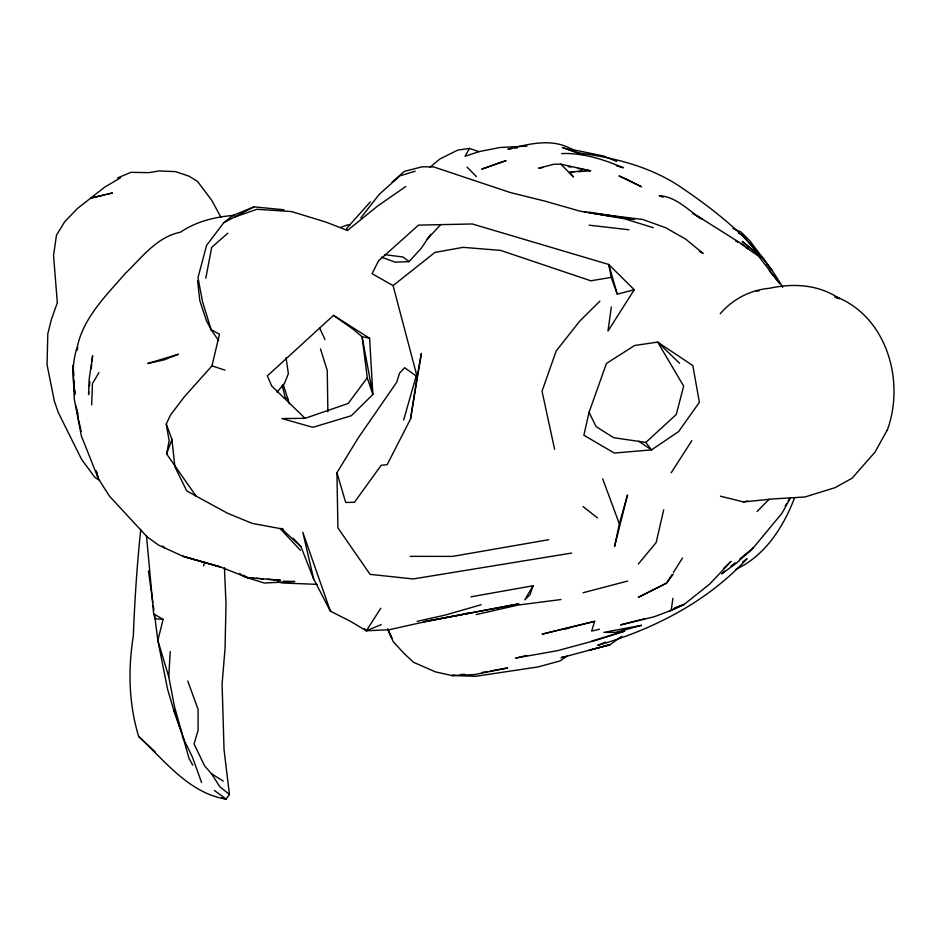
<?xml version="1.0" encoding="UTF-8"?>
<svg xmlns="http://www.w3.org/2000/svg" width="941" height="941" viewBox="0 0 941 941"><rect width="100%" height="100%" fill="white"/><g stroke="black" fill="none" stroke-linecap="round" stroke-linejoin="round"><path stroke-width="1.41" d="M74.833 394.714L73.857 380.576M91.677 404.901L92.453 383.587L98.993 372.554M192.764 765.162L188.953 758.293L174.403 706.279L168.757 676.732L170.239 651.478M140.774 529.395C137.021 564.871 134.692 600.476 133.304 636.128C127.929 669.274 128.764 704.303 138.715 736.532C164.452 760.446 189.423 793.534 226.146 799.074L229.439 794.486L224.04 749.636L222.088 684.142L225.052 648.243L226.016 604.028L224.429 567.67M88.854 391.738L88.56 394.62L89.113 379.588L92.606 355.745L92.006 361.497M89.454 385.986L89.901 381.658M91.253 368.707L91.7 364.379M611.332 306.942L607.968 331.103L634.234 289.757L608.756 264.468L472.3 223.97L418.522 225.122L378.494 260.928L372.071 273.678L393.079 285.617L417.122 376.682L410.511 419.086L387.139 464.713L381.187 465.277L354.428 502.294L345.676 502.47L336.937 472.676L358.533 437.447L396.784 382.14L399.525 373.154L404.665 367.708L417.122 376.682L421.392 353.345L410.511 419.086M644.679 618.766L620.66 624.895L654.136 616.79L671.215 610.38L672.921 598.3M77.233 350.134L77.727 347.358M283.323 529.171L252.117 523.361L227.628 513.292L196.069 496.083L166.616 453.927L169.121 440.694L166.263 424.038L170.556 414.946L184.448 396.679L211.996 365.861L219.465 334.114L211.231 329.926L206.479 320.752L199.821 300.72L197.575 280.665M205.797 278.218L211.713 247.342L227.816 233.192M619.366 523.89L614.544 546.603L627.518 494.931L619.366 523.89L602.675 478.851M589.042 412.381L583.867 435.248L614.32 453.044L651.525 449.88L678.602 431.601L699.375 402.301L692.823 365.59L657.677 342.101L634.693 345.476L606.439 363.426L589.042 412.381L596.147 426.661L613.673 437.694L645.844 442.423L651.525 449.88L638.704 441.188M663.711 509.775L656.136 542.569L638.351 564M720.441 496.178L743.449 501.918L773.243 498.93L804.955 496.977L835.149 487.638L852.17 478.157L875.001 452.103L887.281 429.955M146.49 535.641L153.642 613.897L163.146 619.331L157.829 640.409L167.557 689.165L174.356 712.278M203.609 565.976L204.667 561.848M887.14 430.531C905.054 382.469 887.681 318.117 837.372 297.321L834.773 297.18M403.654 420.039L416.263 375.777M594.641 621.354L542.287 634.116L594.641 621.354L591.666 631.093L599.511 629.223M533.006 585.773L530.054 594.63L524.831 599.829L533.006 585.773L470.959 596.817M166.616 453.927L171.944 439.471L166.263 424.038M794.58 497.813C783.441 526.913 765.139 555.86 735.921 569.27M790.569 497.718L782.077 513.104L753.141 548.015L745.084 555.39M478.993 151.642L469.453 148.431L465.066 156.277L478.993 151.642L500.094 147.478L526.948 146.137M785.206 505.999L786.664 503.506M788.123 501.024L789.593 498.53M671.886 574.775L666.569 583.114L638.421 597.264L666.569 583.114L673.321 574.069M673.403 572.387L682.507 558.084M293.227 538.276L300.908 546.568L313.671 579.021L330.409 611.203L349.758 620.931L366.39 630.776L380.764 608.251M671.204 472.77L691.858 440.635M430.672 234.344L421.015 248.542L409.076 261.622L395.102 262.127L381.376 257.152M333.526 315.364L353.263 329.338L362.073 336.69L367.284 377.788L348.123 403.513L305.096 418.31L281.912 418.569L312.894 427.308L351.299 415.734L372.848 394.514L369.613 338.266L333.526 315.364L267.35 375.906L271.761 386.069L305.096 418.31M284.029 209.772L254.011 206.855L232.968 215.442L223.782 222.688L206.62 245.307L197.986 277.654L202.586 301.849L211.231 329.926L218.665 340.595M360.803 217.912L379.129 194.469L399.831 175.885L415.157 171.203M277.007 392.091L284.453 383.505L288.369 373.683L286.04 357.756M370.366 201.868L346.629 228.404L347.452 230.474L377.541 206.103L405.783 186.494M426.908 239.496L440.811 224.487M757.105 511.528L769.138 499.224M599.899 301.132L579.797 321.046L556.213 350.911L542.028 391.197L554.614 449.327M723.617 568.388L731.086 561.377L709.69 584.09L684.142 604.404L671.215 610.38M645.844 442.423L676.273 414.463L683.66 386.104L657.677 342.101L679.555 363.238M392.056 182.331L404.183 171.438L422.215 166.78L433.53 166.875L510.469 192.587L544.827 201.103L580.162 211.196L624.142 218.688L653.289 227.698M720.218 313.753C732.921 299.015 750.2 290.028 769.573 288.275C793.557 282.97 818.682 284.558 839.49 298.65L836.714 298.238M430.155 167.18L439.859 158.982L457.761 150.101L469.453 148.431M725.052 571.093L721.676 573.857L736.38 563.247L753.141 548.015L739.661 559.095M730.663 566.47L735.156 562.777M393.079 285.617L434.918 252.411L463.078 247.342L500.577 250.388L590.854 280.806L611.227 277.372L617.261 294.168L634.234 289.757M742.484 562.153L747.048 558.648C707.185 601.828 653.572 629.27 597.664 645.397L605.581 642.056M621.825 636.245L609.968 644.703L561.071 657.724L563.565 656.571M567.799 655.63L559.871 660.982L538.134 666.922L475.64 676.297L451.809 675.52L435.577 671.933L413.558 662.299L404.289 653.724L393.115 641.527L387.892 629.588M120.624 177.731L104.78 187.094L77.703 208.279L64.776 221.617L56.472 235.179L53.543 255.47L57.319 302.72L51.437 319.328L47.803 333.773L47.05 364.685L54.366 401.184L58.236 412.417L81.526 459.279L94.806 477.334L99.675 480.369M223.782 222.688L254.011 206.855M668.757 611.379L684.142 604.404L674.615 607.874M117.601 177.931L130.975 172.309L148.913 172.65L158.947 170.956L175.591 171.627L189.023 176.19L197.492 181.366L211.76 200.362L220.853 217.077M364.461 628.717L366.39 630.776L381.187 624.636M340.677 227.357L347.382 224.958L350.228 224.84M234.086 217.289L256.928 209.278L291.581 211.572L325.727 222.017L347.452 230.474M591.818 641.068L624.824 631.082L596.523 640.151L557.472 650.666L515.668 658.088L526.901 655.418M481.169 604.722L445.399 615.014L417.181 621.319M583.079 592.748L627.753 581.044M104.263 194.916L90.665 198.163L112.426 192.964L106.98 194.258M476.24 614.579L517.938 605.087L560.954 599.546M565.435 628.964L569.223 628.106M743.449 501.918L747.754 501.059M470.488 612.873L423.426 621.813L518.832 603.84L426.002 621.53L389.103 629.752L366.39 630.776M481.792 672.497L487.532 671.498M490.402 670.992L507.611 667.981L474.77 674.544L451.809 675.52L454.668 675.238M548.709 539.699L452.562 556.402L410.182 556.354M571.658 553.061L413.111 578.962L370.072 574.351L337.913 527.901L336.937 472.676M542.91 167.533L538.687 168.168L554.026 164.216L560.883 164.169L590.572 170.803L578.068 171.709M512.022 148.572L507.928 149.16C531.124 143.397 556.284 136.786 577.151 152.818L562.318 147.49L585.09 155.112L578.468 153.207M514.751 148.172L517.491 147.784M560.883 164.169L573.481 177.002L569.717 172.309L582.009 170.815M460.372 674.662L464.666 674.227M569.717 172.309L573.892 172.015M234.532 215.336C215.771 216.712 196.034 221.406 180.472 232.204C156.688 236.956 141.656 257.763 125.165 273.596C106.298 295.345 83.478 317.599 77.362 346.664C72.198 361.72 72.386 377.635 74.809 393.197M464.525 613.591L467.43 613.414M331.338 611.168L330.409 611.203L302.814 532.3L313.671 579.021M283.406 581.197L294.827 581.491L264.315 583.032L244.178 576.751L239.649 573.504M561.589 153.583C583.067 152.642 603.816 159.617 623.401 167.757L616.379 165.757M317.176 584.361L283.076 583.008L277.336 581.961M163.146 619.331L155.136 618.778L153.642 613.897M756.058 290.804L758.94 291.028M253.164 578.045L247.389 577.574L220.617 567.047L182.954 556.284L158.594 545.121L147.125 536.876L109.485 496.178L98.44 478.816L81.373 435.942L74.245 398.843L73.08 365.19L73.821 375.435M256.046 578.292L263.268 578.88M267.597 579.244L280.583 580.315L247.389 577.574L243.801 575.292M589.125 225.181L628.929 229.769M589.113 212.842L592.007 213.195M594.912 213.548L642.679 219.465L665.51 227.651L685.695 239.143L703.15 253.482L699.339 251.282M384.763 254.67L402.96 256.975L409.076 261.622M578.55 153.018C614.297 157.547 650.702 166.722 680.872 187.177C720.359 213.983 759.046 244.954 782.618 287.334M594.783 213.666L597.617 214.089M600.452 214.501L603.275 214.924M606.11 215.336L634.446 219.512L588.784 212.054M584.149 211.772L586.984 212.243M589.831 212.713L592.665 213.184M595.512 213.654L598.347 214.125M601.181 214.595L604.028 215.066M606.863 215.536L609.709 216.007M569.058 148.854L603.91 156.1L616.755 161.499M568.199 166.604L570.987 167.122M577.986 168.439L590.572 170.803M369.613 338.266L362.073 336.69L372.848 394.514L367.284 377.788M221.829 798.015L226.146 799.074L214.348 790.475M578.562 153.171L581.397 153.865M211.996 365.861L225.005 370.166M287.864 398.902L285.37 397.914L282.135 385.34M663.076 197.245L659.218 195.693C676.45 196.645 688.436 210.69 702.257 219.3L692.588 213.395M732.957 228.498L741.002 231.98L749.989 240.943L771.879 270.361L766.562 263.915M738.65 233.097L741.214 234.462M735.662 240.955L738.132 242.272M740.602 243.59L758.552 256.187L779.983 283.817L769.256 270.726M211.231 329.926L213.689 331.244M196.069 496.083L186.694 490.826L174.873 466.689L171.944 439.471M696.869 215.665L744.307 245.554L748.577 249.365M187.753 681.025L198.128 709.49L198.069 730.392L194.058 744.025L204.632 765.892L211.513 773.761L223.264 781.101M155.23 751.965L138.715 736.532M583.032 506.529L597.441 517.891M229.439 794.486L219.724 786.617L211.513 773.761M162.546 546.062L164.71 547.862M281.1 528.36L300.908 546.568M467.112 167.169L476.417 176.579M280.159 528.571L300.438 550.32M742.496 235.144L761.257 257.481M182.283 736.356L192.399 757.058L201.574 782.5M319.634 328.009L324.963 339.501M183.766 738.956L173.814 709.996L181.319 732.145M283.241 384.469L289.369 403.783M320.481 348.899L327.245 370.483L327.88 411.817M168.757 676.732L157.829 640.409L154.536 614.426M617.261 294.168L608.756 264.468L611.227 277.372M96.676 472.429L98.44 478.816L96.229 470.747M78.738 420.474L81.161 431.413M76.197 406.159L78.432 419.11L78.032 416.24M77.009 410.17L77.621 414.005M78.021 416.557L78.432 419.11M148.443 570.928L152.912 602.828M153.312 605.733L153.924 610.074M73.716 384.716L74.892 393.314M77.256 410.511L77.644 413.37M178.343 354.286L164.204 359.827L147.643 363.52L178.343 354.286M500.047 162.652L481.721 169.133L506.082 160.629L500.047 162.652M609.968 644.703L589.219 650.231L609.968 644.703M641.456 625.365L615.379 632.387L603.828 632.364L641.456 625.365M220.617 567.047L182.954 556.284L220.617 567.047M626.318 179.049L619.002 175.932L641.468 186.765L626.318 179.049M755.823 252.364L742.214 241.425L764.021 259.375L755.823 252.364M391.762 638.069L387.774 629.07L391.762 638.069"/></g></svg>
